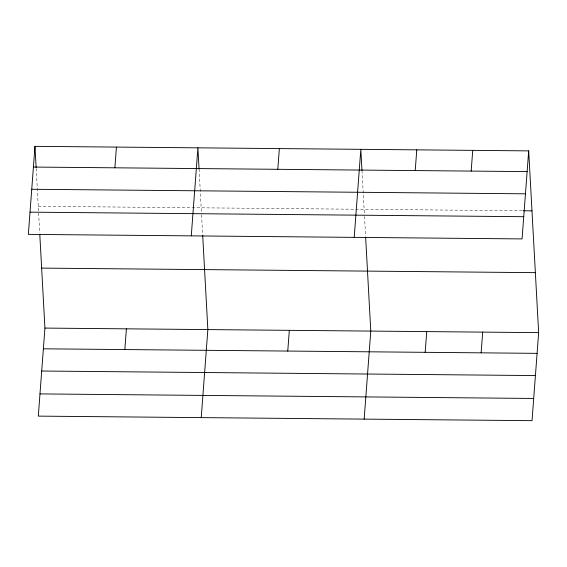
<?xml version="1.0" encoding="UTF-8"?>
<svg xmlns="http://www.w3.org/2000/svg" width="567" height="567" viewBox="0 0 567 567"><rect width="100%" height="100%" fill="white"/><g stroke="black" fill="none" stroke-linecap="round" stroke-linejoin="round"><path stroke-width="0.43" stroke-dasharray="2.83 2.13" d="M38.258 206.317L522.363 210.768M361.987 170.504L364.453 215.495M364.503 216.374L365.609 236.68M199.06 169.001L201.519 213.993M201.568 214.879L202.632 234.299M36.175 168.385L39.704 232.796"/><path stroke-width="0.85" d="M34.97 146.336L28.35 234.369L522.072 238.913L528.692 150.879L34.97 146.336L36.132 167.506M39.803 234.561L44.928 328.087L38.308 416.121L532.03 420.664L538.65 332.631L528.692 150.879M114.874 167.811L116.433 147.087M124.832 349.563L126.391 328.839M191.277 235.865L197.897 147.838L199.06 169.001M201.235 417.617L207.855 329.59L202.681 235.177M277.802 169.306L279.361 148.582M287.76 351.058L289.319 330.334M354.205 237.367L360.825 149.334L361.987 170.504M364.163 419.119L370.783 331.085L365.658 237.566M415.221 170.575L416.78 149.851M425.179 352.327L426.738 331.603M471.177 171.085L472.736 150.368M481.135 352.837L482.694 332.12M33.41 167.059L527.133 171.603M31.738 189.272L525.467 193.815M523.235 210.775L531.981 210.86M30.023 212.157L523.745 216.7M41.639 268.106L535.361 272.656M44.928 328.087L538.65 332.631M43.368 348.811L537.091 353.354M41.696 371.024L535.425 375.567M39.974 393.909L533.703 398.452"/></g></svg>
